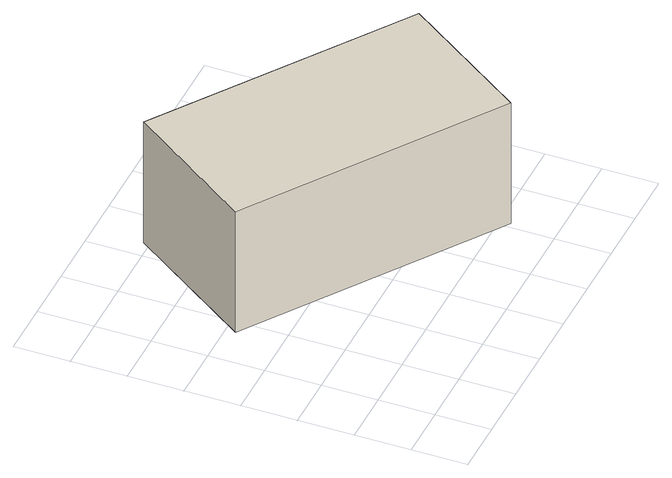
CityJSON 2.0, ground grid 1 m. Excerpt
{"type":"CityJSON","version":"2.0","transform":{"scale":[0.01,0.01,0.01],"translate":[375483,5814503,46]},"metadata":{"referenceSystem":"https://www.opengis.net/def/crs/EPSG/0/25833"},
"CityObjects":{
"building1":{"type":"Building","attributes":{"Gemeindeschluessel":"11000005","BezugspunktDach":"2200","function":"31001_1312","measuredHeight":2.49,"storeysAboveGround":1},"address":[{"country":"Germany","locality":"Berlin","thoroughfareNumber":"199 (36)","thoroughfareName":"Kladower Damm"}],"geometry":[{"type":"Solid","lod":"1","boundaries":[[[[0,1,2,3]],[[4,5,6,7]],[[4,7,3,2]],[[5,4,2,1]],[[6,5,1,0]],[[7,6,0,3]]]]}]}
},
"vertices":[
[511,81,294],[670,310,294],[234,612,294],[75,383,294],[234,612,45],[670,310,45],[511,81,45],[75,383,45]
]}
